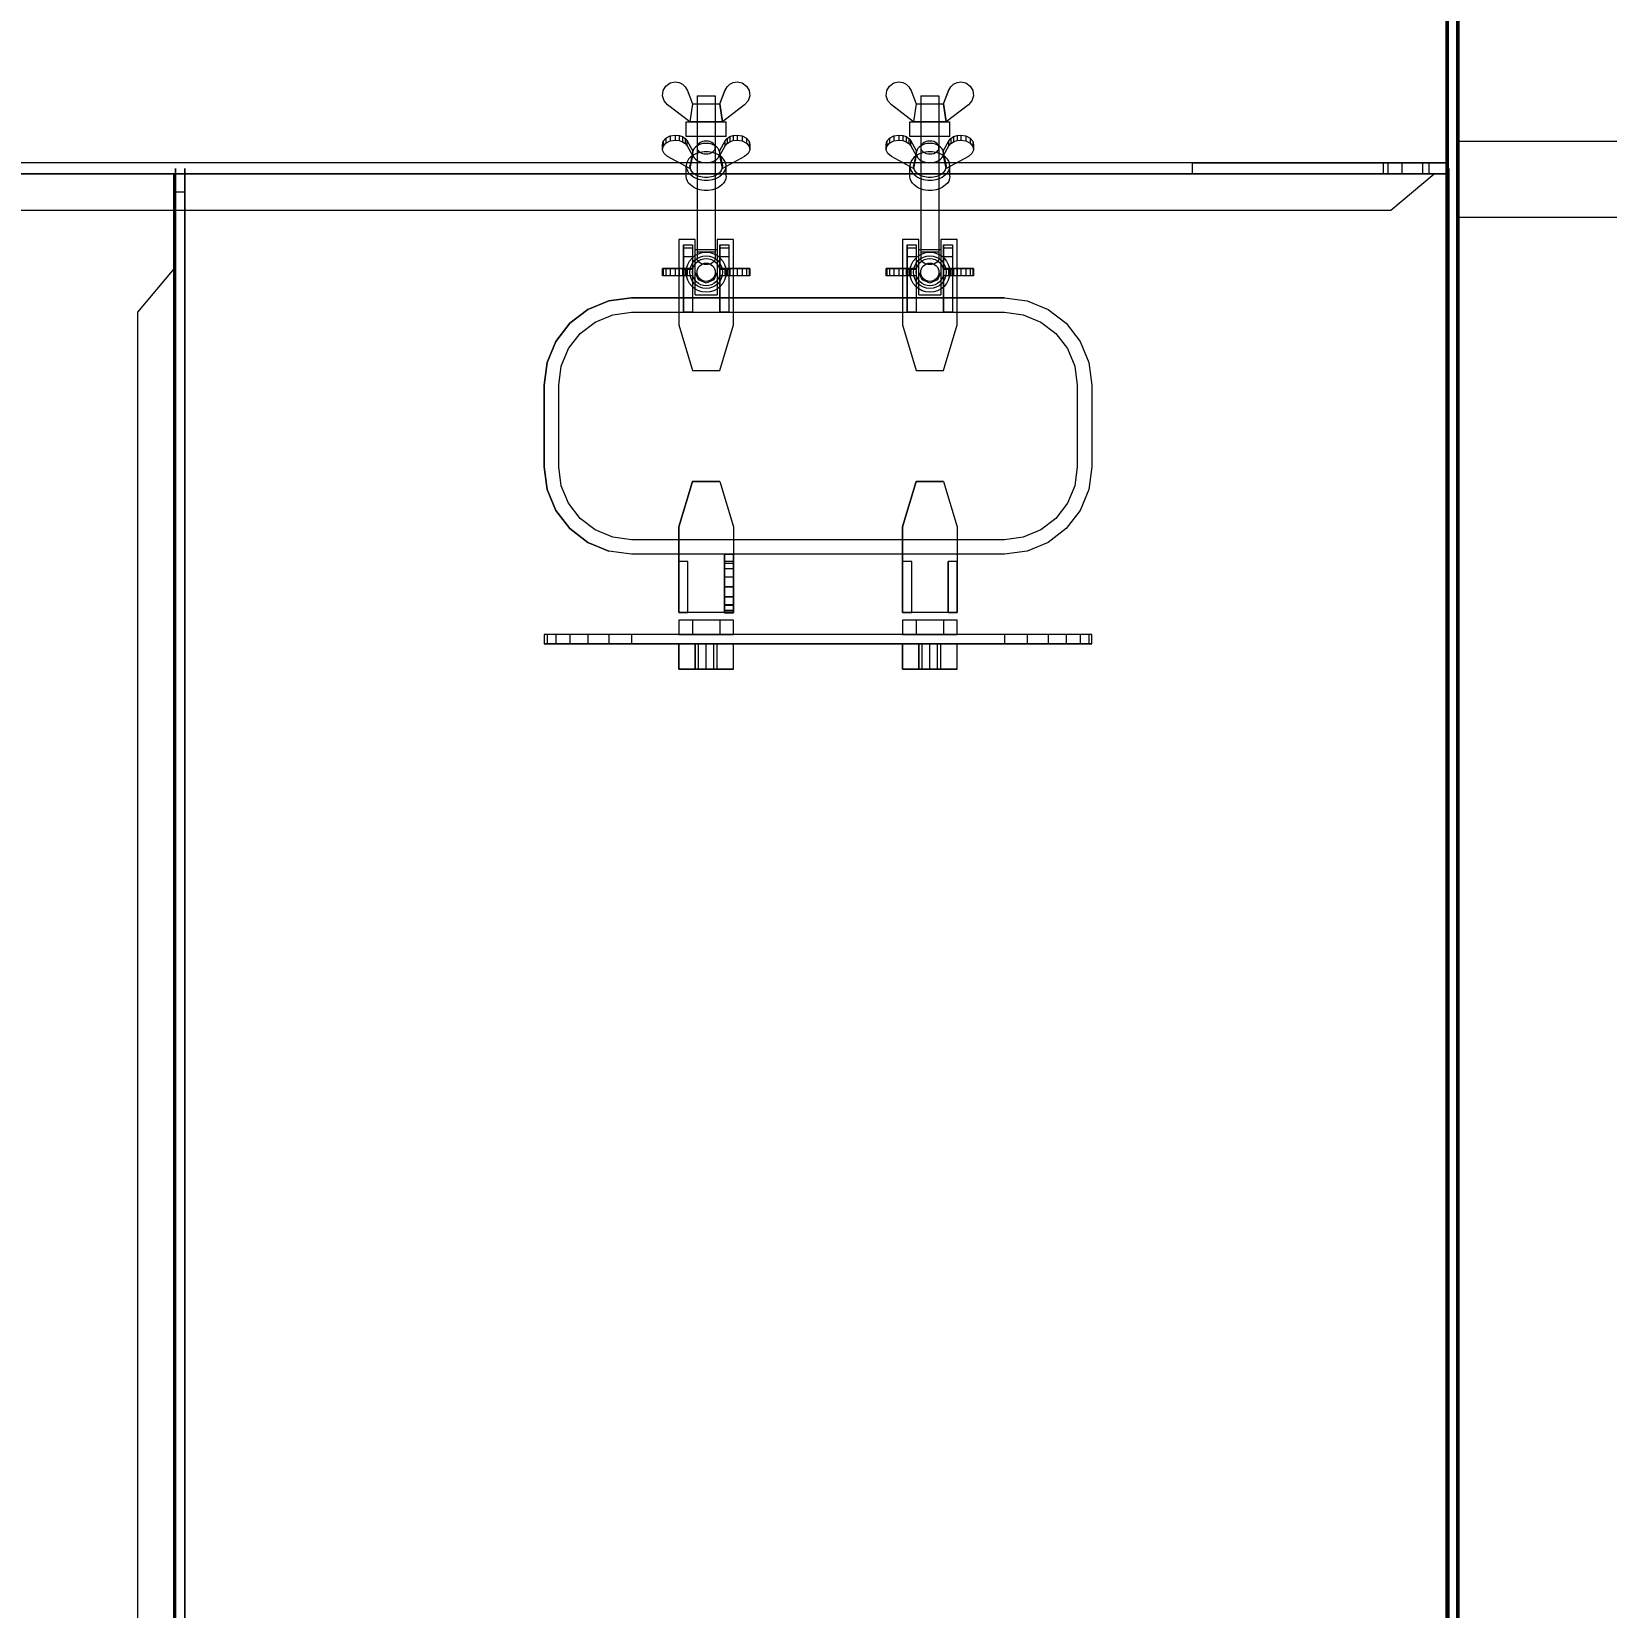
# Model space of a CAD drawing. Header units: millimetres. Extents: x -35117 to 70520, y -28859 to 27816.
# Drawn here: x 64082 to 64947, y -9443 to -8577 of the extents above; entities that cross this region are included whole.
import ezdxf

# ---------------------------------------------------------------- set-up
doc = ezdxf.new("R2010")
doc.units = ezdxf.units.MM
for name, color, linetype in [('-1109', 7, 'Continuous'), ('-1114', 7, 'Continuous'), ('-1512', 7, 'Continuous'), ('-1513', 7, 'Continuous'), ('PIPE_VENT', 251, 'Continuous')]:
    doc.layers.add(name, color=color, linetype=linetype)
doc.layers.add('Hull', color=1, linetype='Continuous', lineweight=40)
doc.styles.add('SIMPLEX', font='simplex.shx', dxfattribs={"width": 0.9, "height": 50})
doc.dimstyles.new('М_20 -1', dxfattribs={"dimscale": 0, "dimtxt": 50, "dimasz": 50, "dimexe": 50, "dimexo": 0, "dimgap": 25, "dimtad": 1, "dimdec": 0, "dimrnd": 5, "dimdsep": 46, "dimtxsty": 'SIMPLEX', "dimcen": 50, "dimclrd": 1, "dimclre": 1, "dimclrt": 3, "dimadec": 0, "dimazin": 0, "dimtfac": 1, "dimtdec": 0, "dimtmove": 0, "dimatfit": 3, "dimfxl": 1, "dimtolj": 1, "dimtzin": 0, "dimarcsym": 0})

# ---------------------------------------------------------------- blocks, each defined once
blk = doc.blocks.new('*D285')
at = {"layer": 'Defpoints', "color": 0, "linetype": 'Continuous'}
for p in [(64961.98, -7392.54), (64865.81, -7497.6), (64865.81, -10309.11)]:
    blk.add_point(p, dxfattribs=at)
at = {"layer": 'Hull', "color": 1, "linetype": 'Continuous', "lineweight": -2}
for p, q in [((64961.98, -7392.54), (64961.98, -7547.6)), ((64865.81, -10309.11), (64865.81, -7447.6)), ((64815.81, -7497.6), (64642.95, -7497.6)), ((64961.98, -7497.6), (64865.81, -7497.6)), ((65011.98, -7497.6), (65061.98, -7497.6))]:
    blk.add_line(p, q, dxfattribs=at)
at = {"layer": 'Hull', "color": 1, "linetype": 'Continuous'}
for points in [[(64815.81, -7489.27), (64815.81, -7505.93), (64865.81, -7497.6)], [(65011.98, -7489.27), (65011.98, -7505.93), (64961.98, -7497.6)]]:
    blk.add_solid(points, dxfattribs=at)
at = {"layer": 'Hull', "color": 3, "linetype": 'Continuous', "lineweight": 9, "insert": (64704.38, -7447.6), "char_height": 50, "attachment_point": 5, "style": 'SIMPLEX'}
blk.add_mtext('\\A1;95', dxfattribs=at)

msp = doc.modelspace()

# ---------------------------------------------------------------- linework, layer by layer
at = {"layer": '-1109', "color": 1, "lineweight": 0}
for p, q in [((64824.811, -8654.899), (64827.475, -8654.899)), ((64827.475, -8654.899), (64835.063, -8654.899)), ((64835.063, -8654.899), (64846.416, -8654.899))]:
    msp.add_line(p, q, dxfattribs=at)
at = {"layer": '-1114', "color": 4, "lineweight": 0}
msp.add_line((64859.811, -8648.899), (64859.811, -8654.899), dxfattribs=at)
at = {"layer": '-1512', "color": 6, "lineweight": 0}
for points in [[(64865.811, -8643.049), (64865.811, -8641.453), (64865.811, -8640.098), (64865.811, -8638.495)], [(64865.811, -8675.699), (64865.811, -8674.341), (64865.811, -8670.484), (64865.811, -8664.71), (64865.811, -8657.898), (64865.811, -8651.084), (64865.811, -8645.313), (64865.811, -8641.453), (64865.811, -8640.098)], [(64865.811, -8649.86), (64865.811, -8645.313), (64865.811, -8643.049)], [(64865.811, -8657.898), (64865.811, -8651.084), (64865.811, -8649.86)], [(64865.811, -8665.934), (64865.811, -8664.71), (64865.811, -8657.898)], [(64865.811, -8672.748), (64865.811, -8670.484), (64865.811, -8665.934)], [(64865.811, -8677.298), (64865.811, -8675.699), (64865.811, -8674.341), (64865.811, -8672.748)]]:
    msp.add_lwpolyline(points, dxfattribs=at)
at = {"layer": '-1513', "color": 40, "lineweight": 0}
for p, q in [((64860.811, -9736.896), (64860.811, -8652.012)), ((64860.811, -8652.012), (64860.811, -9736.896)), ((64865.811, -8652.012), (64865.811, -9736.896))]:
    msp.add_line(p, q, dxfattribs=at)
at = {"layer": 'Hull', "color": 4, "linetype": 'Continuous', "lineweight": 50}
msp.add_line((64859.811, -7351.899), (64859.811, -9736.896), dxfattribs=at)
at = {"layer": 'Hull', "color": 86, "linetype": 'Continuous', "lineweight": 9}
for p, q in [((64824.811, -8648.899), (63710.811, -8648.899)), ((64160.811, -9736.896), (64160.811, -8652.012)), ((64160.811, -8652.012), (64160.811, -9736.896)), ((64165.811, -8652.012), (64165.811, -9736.896)), ((64165.811, -9736.896), (64165.811, -8652.012)), ((64165.811, -9736.896), (64165.811, -8652.012)), ((64165.811, -9736.896), (64165.811, -8652.012)), ((64165.811, -9736.896), (64165.811, -8652.012)), ((64719.811, -8654.899), (64719.811, -8648.899)), ((64719.811, -8648.899), (64849.811, -8648.899)), ((64719.811, -8654.899), (64719.811, -8648.899)), ((64824.811, -8654.899), (64824.811, -8648.899)), ((64827.475, -8648.899), (64824.811, -8648.899)), ((64827.475, -8654.899), (64827.475, -8648.899)), ((64835.063, -8648.899), (64827.475, -8648.899)), ((64835.063, -8654.899), (64835.063, -8648.899)), ((64846.416, -8648.899), (64835.063, -8648.899)), ((64846.416, -8654.899), (64846.416, -8648.899)), ((64859.811, -8648.899), (64846.416, -8648.899)), ((64849.811, -8648.899), (64849.811, -8654.899)), ((64849.811, -8648.899), (64859.811, -8648.899)), ((64859.811, -8654.899), (64859.811, -8648.899)), ((64852.66, -8654.899), (63682.961, -8654.899)), ((63710.811, -8654.899), (64824.811, -8654.899)), ((64849.811, -8654.899), (64719.811, -8654.899)), ((64846.416, -8654.899), (64859.811, -8654.899)), ((64859.811, -8654.899), (64849.811, -8654.899)), ((64165.811, -8664.896), (64159.811, -8664.896)), ((64165.811, -9700.898), (64165.811, -8664.896)), ((64159.811, -8707.05), (64139.811, -8730.884)), ((64159.811, -9728.748), (64159.811, -8707.05)), ((64139.811, -8730.884), (64139.811, -9704.914))]:
    msp.add_line(p, q, dxfattribs=at)
at = {"layer": 'Hull', "color": 4, "linetype": 'Continuous', "lineweight": 50}
for points in [[(64859.811, -7351.899), (64865.811, -7351.899), (64865.811, -9701.899)], [(64859.811, -9736.896), (64859.811, -9723.505), (64859.811, -9712.146), (64859.811, -9704.56), (64859.811, -9701.899), (64859.811, -7351.899)]]:
    msp.add_lwpolyline(points, dxfattribs=at)
at = {"layer": 'Hull', "color": 86, "linetype": 'Continuous', "lineweight": 9}
for points in [[(63706.797, -8674.897), (64828.824, -8674.897), (64852.66, -8654.899)], [(64165.811, -8664.896), (64165.811, -8654.899), (64159.811, -8654.899)], [(64159.811, -9700.898), (64159.811, -8664.896), (64159.811, -8654.899)], [(64159.811, -8654.899), (64159.811, -8674.897), (64159.811, -8684.464), (64159.811, -8692.576), (64159.811, -8697.995), (64159.811, -8699.897), (64159.811, -9735.895)], [(64159.811, -8707.05), (64139.811, -8730.884), (64139.811, -9704.914), (64159.811, -9728.748)]]:
    msp.add_lwpolyline(points, dxfattribs=at)
at = {"layer": 'PIPE_VENT', "color": 251, "linetype": 'Continuous', "lineweight": 5}
for p, q in [((64428.506, -8612.024), (64428.826, -8609.144)), ((64428.826, -8609.144), (64430.287, -8606.641)), ((64430.287, -8606.641), (64432.637, -8604.941)), ((64432.637, -8604.941), (64435.473, -8604.343)), ((64435.473, -8604.343), (64437.547, -8604.657)), ((64441.959, -8608.713), (64442.006, -8608.832)), ((64442.006, -8608.832), (64441.959, -8608.713)), ((64459.973, -8616.343), (64462.944, -8608.82)), ((64462.938, -8608.832), (64463.977, -8607.007)), ((64462.986, -8608.713), (64462.938, -8608.832)), ((64463.977, -8607.007), (64465.508, -8605.573)), ((64465.508, -8605.573), (64467.397, -8604.657)), ((64467.397, -8604.657), (64469.473, -8604.343)), ((64469.473, -8604.343), (64472.309, -8604.941)), ((64551.506, -8612.024), (64551.826, -8609.144)), ((64551.826, -8609.144), (64553.287, -8606.641)), ((64553.287, -8606.641), (64555.637, -8604.941)), ((64555.637, -8604.941), (64558.473, -8604.343)), ((64558.473, -8604.343), (64560.547, -8604.657)), ((64564.959, -8608.713), (64565.006, -8608.832)), ((64565.006, -8608.832), (64564.959, -8608.713)), ((64582.973, -8616.343), (64585.943, -8608.82)), ((64585.938, -8608.832), (64586.977, -8607.007)), ((64585.986, -8608.713), (64585.938, -8608.832)), ((64586.977, -8607.007), (64588.508, -8605.573)), ((64588.508, -8605.573), (64590.397, -8604.657)), ((64590.397, -8604.657), (64592.473, -8604.343)), ((64592.473, -8604.343), (64595.309, -8604.941)), ((64429.379, -8614.789), (64428.506, -8612.024)), ((64431.297, -8616.962), (64429.379, -8614.789)), ((64443.473, -8626.343), (64431.297, -8616.962)), ((64444.973, -8616.343), (64443.473, -8626.343)), ((64444.973, -8616.343), (64459.973, -8616.343)), ((64447.473, -8612.024), (64457.473, -8612.024)), ((64447.473, -8612.024), (64447.473, -8698.023)), ((64457.473, -8612.024), (64457.473, -8698.023)), ((64461.473, -8626.343), (64459.973, -8616.343)), ((64459.973, -8616.343), (64461.473, -8626.343)), ((64552.379, -8614.789), (64551.506, -8612.024)), ((64554.297, -8616.962), (64552.379, -8614.789)), ((64566.473, -8626.343), (64554.297, -8616.962)), ((64567.973, -8616.343), (64566.473, -8626.343)), ((64567.973, -8616.343), (64582.973, -8616.343)), ((64570.473, -8612.024), (64580.473, -8612.024)), ((64570.473, -8612.024), (64570.473, -8698.023)), ((64580.473, -8612.024), (64580.473, -8698.023)), ((64584.473, -8626.343), (64582.973, -8616.343)), ((64582.973, -8616.343), (64584.473, -8626.343)), ((64441.473, -8626.343), (64463.473, -8626.343)), ((64441.473, -8634.342), (64441.473, -8626.343)), ((64461.473, -8626.343), (64443.473, -8626.343)), ((64463.473, -8634.342), (64463.473, -8626.343)), ((64564.473, -8626.343), (64586.473, -8626.343)), ((64564.473, -8634.342), (64564.473, -8626.343)), ((64584.473, -8626.343), (64566.473, -8626.343)), ((64586.473, -8634.342), (64586.473, -8626.343)), ((64428.826, -8636.969), (64430.287, -8635.199)), ((64430.287, -8635.199), (64432.637, -8634)), ((64430.287, -8635.199), (64430.287, -8638.025)), ((64432.637, -8634), (64435.473, -8633.576)), ((64432.637, -8634), (64432.637, -8636.826)), ((64435.473, -8633.576), (64435.473, -8636.402)), ((64435.473, -8633.576), (64437.547, -8633.799)), ((64437.547, -8633.799), (64437.547, -8636.625)), ((64437.547, -8633.799), (64439.436, -8634.446)), ((64439.436, -8634.446), (64439.436, -8637.272)), ((64439.436, -8634.446), (64440.969, -8635.459)), ((64440.969, -8635.459), (64440.969, -8638.285)), ((64440.969, -8635.459), (64441.959, -8636.692)), ((64463.473, -8634.342), (64441.473, -8634.342)), ((64463.977, -8635.459), (64465.508, -8634.446)), ((64463.977, -8635.459), (64463.977, -8638.288)), ((64465.508, -8634.446), (64467.397, -8633.799)), ((64465.508, -8634.446), (64465.508, -8637.272)), ((64467.397, -8633.799), (64469.473, -8633.576)), ((64467.397, -8633.799), (64467.397, -8636.625)), ((64469.473, -8633.576), (64469.473, -8636.402)), ((64469.473, -8633.576), (64472.309, -8634)), ((64472.309, -8634), (64472.309, -8636.826)), ((64472.309, -8634), (64474.658, -8635.199)), ((64474.658, -8635.199), (64474.658, -8638.028)), ((64474.658, -8635.199), (64476.119, -8636.969)), ((64551.826, -8636.969), (64553.287, -8635.199)), ((64553.287, -8635.199), (64555.637, -8634)), ((64553.287, -8635.199), (64553.287, -8638.025)), ((64555.637, -8634), (64558.473, -8633.576)), ((64555.637, -8634), (64555.637, -8636.826)), ((64558.473, -8633.576), (64558.473, -8636.402)), ((64558.473, -8633.576), (64560.547, -8633.799)), ((64560.547, -8633.799), (64560.547, -8636.625)), ((64560.547, -8633.799), (64562.436, -8634.446)), ((64562.436, -8634.446), (64562.436, -8637.272)), ((64562.436, -8634.446), (64563.969, -8635.459)), ((64563.969, -8635.459), (64563.969, -8638.285)), ((64563.969, -8635.459), (64564.959, -8636.692)), ((64586.473, -8634.342), (64564.473, -8634.342)), ((64586.977, -8635.459), (64588.508, -8634.446)), ((64586.977, -8635.459), (64586.977, -8638.288)), ((64588.508, -8634.446), (64590.397, -8633.799)), ((64588.508, -8634.446), (64588.508, -8637.272)), ((64590.397, -8633.799), (64592.473, -8633.576)), ((64590.397, -8633.799), (64590.397, -8636.625)), ((64592.473, -8633.576), (64592.473, -8636.402)), ((64592.473, -8633.576), (64595.309, -8634)), ((64595.309, -8634), (64595.309, -8636.826)), ((64595.309, -8634), (64597.658, -8635.199)), ((64597.658, -8635.199), (64597.658, -8638.028)), ((64597.658, -8635.199), (64599.119, -8636.969)), ((64428.826, -8636.969), (64428.826, -8639.798)), ((64442.006, -8639.576), (64441.959, -8639.49)), ((64441.959, -8639.49), (64444.973, -8644.889)), ((64442.006, -8639.576), (64442.006, -8636.75)), ((64444.973, -8643.473), (64443.473, -8650.544)), ((64447.473, -8640.421), (64447.473, -8701.23)), ((64457.473, -8640.421), (64457.473, -8701.23)), ((64459.973, -8644.889), (64462.986, -8639.49)), ((64459.973, -8643.473), (64461.473, -8650.544)), ((64462.986, -8639.49), (64462.938, -8639.576)), ((64462.986, -8639.49), (64462.986, -8636.664)), ((64476.119, -8636.969), (64476.119, -8639.798)), ((64551.826, -8636.969), (64551.826, -8639.798)), ((64565.006, -8639.576), (64564.959, -8639.49)), ((64564.959, -8639.49), (64567.973, -8644.889)), ((64565.006, -8639.576), (64565.006, -8636.75)), ((64567.973, -8643.473), (64566.473, -8650.544)), ((64570.473, -8640.421), (64570.473, -8701.23)), ((64580.473, -8640.421), (64580.473, -8701.23)), ((64582.973, -8644.889), (64585.986, -8639.49)), ((64582.973, -8643.473), (64584.473, -8650.544)), ((64585.986, -8639.49), (64585.938, -8639.576)), ((64585.986, -8639.49), (64585.986, -8636.664)), ((64599.119, -8636.969), (64599.119, -8639.798)), ((64441.473, -8656.202), (64441.473, -8650.547)), ((64463.473, -8656.202), (64463.473, -8650.547)), ((64564.473, -8656.202), (64564.473, -8650.547)), ((64586.473, -8656.202), (64586.473, -8650.547)), ((64446.473, -8690.976), (64437.473, -8690.976)), ((64437.473, -8690.976), (64437.473, -8737.977)), ((64444.973, -8695.701), (64439.973, -8695.701)), ((64444.973, -8695.701), (64444.973, -8700.541)), ((64446.473, -8721.473), (64446.473, -8696.476)), ((64446.473, -8696.476), (64458.473, -8696.476)), ((64458.473, -8690.976), (64458.473, -8708.973)), ((64467.473, -8690.976), (64458.473, -8690.976)), ((64467.473, -8690.976), (64458.473, -8690.976)), ((64458.473, -8696.476), (64458.473, -8721.473)), ((64464.973, -8695.701), (64459.973, -8695.701)), ((64464.973, -8695.701), (64464.973, -8700.541)), ((64569.473, -8690.976), (64560.473, -8690.976)), ((64560.473, -8690.976), (64560.473, -8737.977)), ((64567.973, -8695.701), (64562.973, -8695.701)), ((64567.973, -8695.701), (64567.973, -8700.541)), ((64569.473, -8721.473), (64569.473, -8696.476)), ((64569.473, -8696.476), (64581.473, -8696.476)), ((64581.473, -8690.976), (64581.473, -8708.973)), ((64590.473, -8690.976), (64581.473, -8690.976)), ((64590.473, -8690.976), (64581.473, -8690.976)), ((64581.473, -8696.476), (64581.473, -8721.473)), ((64587.973, -8695.701), (64582.973, -8695.701)), ((64587.973, -8695.701), (64587.973, -8700.541)), ((64444.973, -8700.541), (64439.973, -8700.541)), ((64457.473, -8698.023), (64447.473, -8698.023)), ((64464.973, -8700.541), (64459.973, -8700.541)), ((64567.973, -8700.541), (64562.973, -8700.541)), ((64580.473, -8698.023), (64570.473, -8698.023)), ((64587.973, -8700.541), (64582.973, -8700.541)), ((64428.826, -8706.977), (64428.826, -8710.975)), ((64430.287, -8710.975), (64428.826, -8710.975)), ((64430.287, -8706.977), (64430.287, -8710.975)), ((64432.637, -8710.975), (64430.287, -8710.975)), ((64432.637, -8706.977), (64432.637, -8710.975)), ((64435.473, -8710.975), (64432.637, -8710.975)), ((64435.473, -8706.977), (64435.473, -8710.975)), ((64437.547, -8710.975), (64435.473, -8710.975)), ((64437.547, -8706.977), (64437.547, -8710.975)), ((64439.436, -8710.975), (64437.547, -8710.975)), ((64439.436, -8706.977), (64439.436, -8710.975)), ((64440.969, -8710.975), (64439.436, -8710.975)), ((64439.973, -8707.343), (64439.973, -8730.976)), ((64440.969, -8706.977), (64440.969, -8710.975)), ((64442.006, -8706.977), (64441.959, -8706.977)), ((64441.959, -8706.977), (64444.973, -8706.977)), ((64456.715, -8713.221), (64452.473, -8714.979)), ((64458.473, -8708.973), (64456.715, -8713.221)), ((64459.973, -8706.977), (64462.986, -8706.977)), ((64459.973, -8707.343), (64459.973, -8730.976)), ((64462.986, -8706.977), (64462.938, -8706.977)), ((64463.977, -8706.977), (64463.977, -8710.975)), ((64465.508, -8710.975), (64463.977, -8710.975)), ((64465.508, -8706.977), (64465.508, -8710.975)), ((64467.397, -8710.975), (64465.508, -8710.975)), ((64467.397, -8706.977), (64467.397, -8710.975)), ((64469.473, -8710.975), (64467.397, -8710.975)), ((64469.473, -8706.977), (64469.473, -8710.975)), ((64472.309, -8710.975), (64469.473, -8710.975)), ((64472.309, -8706.977), (64472.309, -8710.975)), ((64474.658, -8710.975), (64472.309, -8710.975)), ((64474.658, -8706.977), (64474.658, -8710.975)), ((64476.119, -8710.975), (64474.658, -8710.975)), ((64476.119, -8706.977), (64476.119, -8710.975)), ((64551.826, -8706.977), (64551.826, -8710.975)), ((64553.287, -8710.975), (64551.826, -8710.975)), ((64553.287, -8706.977), (64553.287, -8710.975)), ((64555.637, -8710.975), (64553.287, -8710.975)), ((64555.637, -8706.977), (64555.637, -8710.975)), ((64558.473, -8710.975), (64555.637, -8710.975)), ((64558.473, -8706.977), (64558.473, -8710.975)), ((64560.547, -8710.975), (64558.473, -8710.975)), ((64560.547, -8706.977), (64560.547, -8710.975)), ((64562.436, -8710.975), (64560.547, -8710.975)), ((64562.436, -8706.977), (64562.436, -8710.975)), ((64563.969, -8710.975), (64562.436, -8710.975)), ((64562.973, -8707.343), (64562.973, -8730.976)), ((64563.969, -8706.977), (64563.969, -8710.975)), ((64565.006, -8706.977), (64564.959, -8706.977)), ((64564.959, -8706.977), (64567.973, -8706.977)), ((64579.715, -8713.221), (64575.473, -8714.979)), ((64581.473, -8708.973), (64579.715, -8713.221)), ((64582.973, -8706.977), (64585.986, -8706.977)), ((64582.973, -8707.343), (64582.973, -8730.976)), ((64585.986, -8706.977), (64585.938, -8706.977)), ((64586.977, -8706.977), (64586.977, -8710.975)), ((64588.508, -8710.975), (64586.977, -8710.975)), ((64588.508, -8706.977), (64588.508, -8710.975)), ((64590.397, -8710.975), (64588.508, -8710.975)), ((64590.397, -8706.977), (64590.397, -8710.975)), ((64592.473, -8710.975), (64590.397, -8710.975)), ((64592.473, -8706.977), (64592.473, -8710.975)), ((64595.309, -8710.975), (64592.473, -8710.975)), ((64595.309, -8706.977), (64595.309, -8710.975)), ((64597.658, -8710.975), (64595.309, -8710.975)), ((64597.658, -8706.977), (64597.658, -8710.975)), ((64599.119, -8710.975), (64597.658, -8710.975)), ((64599.119, -8706.977), (64599.119, -8710.975)), ((64446.473, -8721.473), (64458.473, -8721.473)), ((64569.473, -8721.473), (64581.473, -8721.473)), ((64387.473, -8729.407), (64377.531, -8737.037)), ((64399.049, -8724.61), (64387.473, -8729.407)), ((64411.473, -8722.974), (64399.049, -8724.61)), ((64401.119, -8732.337), (64411.473, -8730.976)), ((64616.473, -8722.974), (64411.473, -8722.974)), ((64411.473, -8730.976), (64616.473, -8730.976)), ((64377.531, -8737.037), (64369.902, -8746.973)), ((64383.188, -8742.695), (64391.473, -8736.335)), ((64391.473, -8736.335), (64401.119, -8732.337)), ((64437.473, -8737.977), (64444.973, -8762.977)), ((64560.473, -8737.977), (64567.973, -8762.977)), ((64369.902, -8746.973), (64365.108, -8758.552)), ((64376.832, -8750.977), (64383.188, -8742.695)), ((64372.836, -8760.621), (64376.832, -8750.977)), ((64365.108, -8758.552), (64363.473, -8770.978)), ((64371.473, -8770.978), (64372.836, -8760.621)), ((64363.473, -8770.978), (64363.473, -8815.973)), ((64371.473, -8815.973), (64371.473, -8770.978)), ((64363.473, -8815.973), (64365.108, -8828.4)), ((64372.836, -8826.325), (64371.473, -8815.973)), ((64376.832, -8835.975), (64372.836, -8826.325)), ((64444.973, -8823.975), (64437.473, -8848.975)), ((64459.973, -8823.975), (64444.973, -8823.975)), ((64567.973, -8823.975), (64560.473, -8848.975)), ((64582.973, -8823.975), (64567.973, -8823.975)), ((64365.108, -8828.4), (64369.902, -8839.979)), ((64369.902, -8839.979), (64377.531, -8849.915)), ((64383.188, -8844.257), (64376.832, -8835.975)), ((64377.531, -8849.915), (64387.473, -8857.544)), ((64391.473, -8850.617), (64383.188, -8844.257)), ((64401.119, -8854.615), (64391.473, -8850.617)), ((64437.473, -8848.975), (64437.473, -8895.978)), ((64560.473, -8848.975), (64560.473, -8895.978)), ((64387.473, -8857.544), (64399.049, -8862.342)), ((64437.473, -8895.978), (64437.473, -8867.975)), ((64462.473, -8864.167), (64462.473, -8882.166)), ((64462.473, -8867.975), (64462.473, -8895.978)), ((64467.473, -8869.043), (64462.473, -8869.043)), ((64467.473, -8872.077), (64467.473, -8869.043)), ((64560.473, -8895.978), (64560.473, -8867.975)), ((64585.473, -8895.978), (64585.473, -8867.975)), ((64467.473, -8872.077), (64462.473, -8872.077)), ((64467.473, -8876.618), (64462.473, -8876.618)), ((64467.473, -8876.618), (64467.473, -8872.077)), ((64467.473, -8881.977), (64467.473, -8876.618)), ((64467.473, -8881.977), (64462.473, -8881.977)), ((64467.473, -8882.166), (64462.473, -8882.166)), ((64467.473, -8887.336), (64462.473, -8887.336)), ((64467.473, -8887.336), (64467.473, -8881.977)), ((64467.473, -8887.525), (64467.473, -8882.166)), ((64467.473, -8891.877), (64467.473, -8887.336)), ((64467.473, -8895.978), (64437.473, -8895.978)), ((64467.473, -8887.525), (64462.473, -8887.525)), ((64467.473, -8891.877), (64462.473, -8891.877)), ((64467.473, -8892.066), (64462.473, -8892.066)), ((64467.473, -8894.91), (64462.473, -8894.91)), ((64467.473, -8895.105), (64462.473, -8895.105)), ((64467.473, -8892.066), (64467.473, -8887.525)), ((64467.473, -8894.91), (64467.473, -8891.877)), ((64467.473, -8895.105), (64467.473, -8892.066)), ((64590.473, -8895.978), (64560.473, -8895.978)), ((64444.973, -8900.171), (64437.473, -8900.171)), ((64437.473, -8900.171), (64437.473, -8908.167)), ((64437.473, -8900.171), (64437.473, -8908.167)), ((64459.973, -8900.171), (64444.973, -8900.171)), ((64444.973, -8900.171), (64444.973, -8908.167)), ((64459.973, -8900.171), (64459.973, -8908.167)), ((64567.973, -8900.171), (64560.473, -8900.171)), ((64560.473, -8900.171), (64560.473, -8908.167)), ((64560.473, -8900.171), (64560.473, -8908.167)), ((64582.973, -8900.171), (64567.973, -8900.171)), ((64567.973, -8900.171), (64567.973, -8908.167)), ((64582.973, -8900.171), (64582.973, -8908.167)), ((64365.108, -8908.167), (64363.473, -8908.167)), ((64363.473, -8908.167), (64363.473, -8913.172)), ((64363.473, -8908.167), (64363.473, -8913.172)), ((64369.904, -8908.167), (64365.108, -8908.167)), ((64365.108, -8908.167), (64365.108, -8913.172)), ((64377.531, -8908.167), (64369.904, -8908.167)), ((64369.904, -8908.167), (64369.904, -8913.172)), ((64387.473, -8908.167), (64377.531, -8908.167)), ((64377.531, -8908.167), (64377.531, -8913.172)), ((64399.049, -8908.167), (64387.473, -8908.167)), ((64387.473, -8908.167), (64387.473, -8913.172)), ((64411.473, -8908.167), (64399.049, -8908.167)), ((64399.049, -8908.167), (64399.049, -8913.172)), ((64616.473, -8908.167), (64411.473, -8908.167)), ((64411.473, -8908.167), (64411.473, -8913.172)), ((64437.473, -8908.167), (64467.473, -8908.167)), ((64437.473, -8927.167), (64437.473, -8913.172)), ((64437.473, -8913.172), (64437.473, -8927.167)), ((64448.231, -8927.167), (64448.231, -8913.172)), ((64452.473, -8913.172), (64448.231, -8913.172)), ((64452.473, -8927.167), (64452.473, -8913.172)), ((64456.715, -8913.172), (64452.473, -8913.172)), ((64456.715, -8927.167), (64456.715, -8913.172)), ((64458.473, -8913.172), (64456.715, -8913.172)), ((64458.473, -8927.167), (64458.473, -8913.172)), ((64458.473, -8927.167), (64458.473, -8913.172)), ((64560.473, -8908.167), (64590.473, -8908.167)), ((64560.473, -8927.167), (64560.473, -8913.172)), ((64560.473, -8913.172), (64560.473, -8927.167)), ((64571.231, -8927.167), (64571.231, -8913.172)), ((64575.473, -8913.172), (64571.231, -8913.172)), ((64575.473, -8927.167), (64575.473, -8913.172)), ((64579.715, -8913.172), (64575.473, -8913.172)), ((64579.715, -8927.167), (64579.715, -8913.172)), ((64581.473, -8913.172), (64579.715, -8913.172)), ((64581.473, -8927.167), (64581.473, -8913.172)), ((64581.473, -8927.167), (64581.473, -8913.172)), ((64628.895, -8908.167), (64616.473, -8908.167)), ((64616.473, -8908.167), (64616.473, -8913.172)), ((64640.473, -8908.167), (64628.895, -8908.167)), ((64628.895, -8908.167), (64628.895, -8913.172)), ((64650.414, -8908.167), (64640.473, -8908.167)), ((64640.473, -8908.167), (64640.473, -8913.172)), ((64658.041, -8908.167), (64650.414, -8908.167)), ((64650.414, -8908.167), (64650.414, -8913.172)), ((64662.838, -8908.167), (64658.041, -8908.167)), ((64658.041, -8908.167), (64658.041, -8913.172)), ((64662.838, -8908.167), (64662.838, -8913.172)), ((64437.473, -8927.167), (64446.473, -8927.167)), ((64560.473, -8927.167), (64569.473, -8927.167))]:
    msp.add_line(p, q, dxfattribs=at)
for points in [[(64443.473, -8626.343), (64431.297, -8616.962), (64429.379, -8614.789), (64428.506, -8612.024), (64428.826, -8609.144), (64430.287, -8606.641), (64432.637, -8604.941), (64435.473, -8604.343), (64437.547, -8604.657), (64439.436, -8605.573)], [(64439.436, -8605.573), (64440.969, -8607.007), (64442.006, -8608.832)], [(64441.959, -8608.713), (64444.973, -8616.343), (64443.473, -8626.343)], [(64461.473, -8626.343), (64459.973, -8616.343), (64462.986, -8608.713)], [(64472.309, -8604.941), (64474.658, -8606.641), (64476.119, -8609.144), (64476.44, -8612.024), (64475.564, -8614.789), (64473.647, -8616.962), (64461.473, -8626.343)], [(64462.938, -8608.832), (64463.977, -8607.007), (64465.508, -8605.573), (64467.397, -8604.657), (64469.473, -8604.343), (64472.309, -8604.941)], [(64566.473, -8626.343), (64554.297, -8616.962), (64552.379, -8614.789), (64551.506, -8612.024), (64551.826, -8609.144), (64553.287, -8606.641), (64555.637, -8604.941), (64558.473, -8604.343), (64560.547, -8604.657), (64562.436, -8605.573)], [(64562.436, -8605.573), (64563.969, -8607.007), (64565.006, -8608.832)], [(64564.959, -8608.713), (64567.973, -8616.343), (64566.473, -8626.343)], [(64584.473, -8626.343), (64582.973, -8616.343), (64585.986, -8608.713)], [(64595.309, -8604.941), (64597.658, -8606.641), (64599.119, -8609.144), (64599.44, -8612.024), (64598.565, -8614.789), (64596.647, -8616.962), (64584.473, -8626.343)], [(64585.938, -8608.832), (64586.977, -8607.007), (64588.508, -8605.573), (64590.397, -8604.657), (64592.473, -8604.343), (64595.309, -8604.941)], [(64462.938, -8639.576), (64462.938, -8636.75), (64463.977, -8635.459)], [(64585.938, -8639.576), (64585.938, -8636.75), (64586.977, -8635.459)], [(64428.506, -8641.834), (64428.826, -8639.798), (64430.287, -8638.025), (64432.637, -8636.826), (64435.473, -8636.402), (64437.547, -8636.625), (64439.436, -8637.272), (64440.969, -8638.285), (64442.006, -8639.576)], [(64428.506, -8641.834), (64428.506, -8639.008), (64428.826, -8636.969)], [(64444.973, -8644.889), (64443.473, -8651.96), (64431.297, -8645.325), (64429.379, -8643.787), (64428.506, -8641.834)], [(64441.959, -8639.49), (64441.959, -8636.664), (64444.973, -8642.06), (64444.973, -8644.889)], [(64459.973, -8644.889), (64459.973, -8642.06), (64462.938, -8636.75)], [(64476.44, -8641.834), (64475.564, -8643.79), (64473.647, -8645.325), (64461.473, -8651.96), (64459.973, -8644.889)], [(64462.938, -8639.576), (64463.977, -8638.288), (64465.508, -8637.272), (64467.397, -8636.625), (64469.473, -8636.402), (64472.309, -8636.826), (64474.658, -8638.028), (64476.119, -8639.798), (64476.44, -8641.834)], [(64476.119, -8636.969), (64476.44, -8639.008), (64476.44, -8641.834)], [(64551.506, -8641.834), (64551.826, -8639.798), (64553.287, -8638.025), (64555.637, -8636.826), (64558.473, -8636.402), (64560.547, -8636.625), (64562.436, -8637.272), (64563.969, -8638.285), (64565.006, -8639.576)], [(64551.506, -8641.834), (64551.506, -8639.008), (64551.826, -8636.969)], [(64567.973, -8644.889), (64566.473, -8651.96), (64554.297, -8645.325), (64552.379, -8643.787), (64551.506, -8641.834)], [(64564.959, -8639.49), (64564.959, -8636.664), (64567.973, -8642.06), (64567.973, -8644.889)], [(64582.973, -8644.889), (64582.973, -8642.06), (64585.938, -8636.75)], [(64599.44, -8641.834), (64598.565, -8643.79), (64596.647, -8645.325), (64584.473, -8651.96), (64582.973, -8644.889)], [(64585.938, -8639.576), (64586.977, -8638.288), (64588.508, -8637.272), (64590.397, -8636.625), (64592.473, -8636.402), (64595.309, -8636.826), (64597.658, -8638.028), (64599.119, -8639.798), (64599.44, -8641.834)], [(64599.119, -8636.969), (64599.44, -8639.008), (64599.44, -8641.834)], [(64865.811, -8638.495), (64865.811, -8636.896), (65558.188, -8636.896)], [(65566.223, -8677.298), (65558.188, -8678.898), (64865.811, -8678.898), (64865.811, -8677.298)], [(64446.473, -8690.976), (64437.473, -8690.976), (64437.473, -8737.977), (64444.973, -8762.977)], [(64439.973, -8693.952), (64444.973, -8693.952), (64444.973, -8695.701)], [(64439.973, -8730.976), (64439.973, -8707.343), (64439.973, -8700.541), (64439.973, -8695.701), (64439.973, -8693.952)], [(64439.973, -8693.952), (64439.973, -8695.701), (64439.973, -8700.541), (64439.973, -8707.343)], [(64444.973, -8762.977), (64459.973, -8762.977), (64467.473, -8737.977), (64467.473, -8690.976)], [(64452.473, -8714.979), (64448.229, -8713.221), (64446.473, -8708.973), (64446.473, -8690.976)], [(64458.473, -8690.976), (64458.473, -8708.973), (64456.715, -8713.221), (64452.473, -8714.979)], [(64459.973, -8693.952), (64464.973, -8693.952), (64464.973, -8695.701)], [(64459.973, -8730.976), (64459.973, -8707.343), (64459.973, -8700.541), (64459.973, -8695.701), (64459.973, -8693.952)], [(64459.973, -8693.952), (64459.973, -8695.701), (64459.973, -8700.541), (64459.973, -8707.343)], [(64569.473, -8690.976), (64560.473, -8690.976), (64560.473, -8737.977), (64567.973, -8762.977)], [(64562.973, -8693.952), (64567.973, -8693.952), (64567.973, -8695.701)], [(64562.973, -8730.976), (64562.973, -8707.343), (64562.973, -8700.541), (64562.973, -8695.701), (64562.973, -8693.952)], [(64562.973, -8693.952), (64562.973, -8695.701), (64562.973, -8700.541), (64562.973, -8707.343)], [(64567.973, -8762.977), (64582.973, -8762.977), (64590.473, -8737.977), (64590.473, -8690.976)], [(64575.473, -8714.979), (64571.229, -8713.221), (64569.473, -8708.973), (64569.473, -8690.976)], [(64581.473, -8690.976), (64581.473, -8708.973), (64579.715, -8713.221), (64575.473, -8714.979)], [(64582.973, -8693.952), (64587.973, -8693.952), (64587.973, -8695.701)], [(64582.973, -8730.976), (64582.973, -8707.343), (64582.973, -8700.541), (64582.973, -8695.701), (64582.973, -8693.952)], [(64582.973, -8693.952), (64582.973, -8695.701), (64582.973, -8700.541), (64582.973, -8707.343)], [(64444.973, -8700.541), (64444.973, -8707.343), (64439.973, -8707.343)], [(64464.973, -8700.541), (64464.973, -8707.343), (64459.973, -8707.343)], [(64567.973, -8700.541), (64567.973, -8707.343), (64562.973, -8707.343)], [(64587.973, -8700.541), (64587.973, -8707.343), (64582.973, -8707.343)], [(64428.826, -8710.975), (64428.506, -8710.975), (64428.506, -8706.977)], [(64444.973, -8706.977), (64443.473, -8706.977), (64431.297, -8706.977), (64429.379, -8706.977), (64428.506, -8706.977)], [(64428.506, -8706.977), (64428.826, -8706.977), (64430.287, -8706.977), (64432.637, -8706.977), (64435.473, -8706.977), (64437.547, -8706.977), (64439.436, -8706.977), (64440.969, -8706.977), (64442.006, -8706.977)], [(64439.973, -8707.343), (64444.973, -8707.343), (64444.973, -8730.976), (64439.973, -8730.976)], [(64442.006, -8706.977), (64442.006, -8710.975), (64440.969, -8710.975)], [(64444.973, -8706.977), (64444.973, -8710.975), (64441.959, -8710.975), (64441.959, -8706.977)], [(64462.986, -8706.977), (64462.986, -8710.975), (64459.973, -8710.975), (64459.973, -8706.977)], [(64476.44, -8706.977), (64475.564, -8706.977), (64473.647, -8706.977), (64461.473, -8706.977), (64459.973, -8706.977)], [(64459.973, -8707.343), (64464.973, -8707.343), (64464.973, -8730.976), (64459.973, -8730.976)], [(64463.977, -8710.975), (64462.938, -8710.975), (64462.938, -8706.977)], [(64462.938, -8706.977), (64463.977, -8706.977), (64465.508, -8706.977), (64467.397, -8706.977), (64469.473, -8706.977), (64472.309, -8706.977), (64474.658, -8706.977), (64476.119, -8706.977), (64476.44, -8706.977)], [(64476.44, -8706.977), (64476.44, -8710.975), (64476.119, -8710.975)], [(64551.826, -8710.975), (64551.506, -8710.975), (64551.506, -8706.977)], [(64567.973, -8706.977), (64566.473, -8706.977), (64554.297, -8706.977), (64552.379, -8706.977), (64551.506, -8706.977)], [(64551.506, -8706.977), (64551.826, -8706.977), (64553.287, -8706.977), (64555.637, -8706.977), (64558.473, -8706.977), (64560.547, -8706.977), (64562.436, -8706.977), (64563.969, -8706.977), (64565.006, -8706.977)], [(64562.973, -8707.343), (64567.973, -8707.343), (64567.973, -8730.976), (64562.973, -8730.976)], [(64565.006, -8706.977), (64565.006, -8710.975), (64563.969, -8710.975)], [(64567.973, -8706.977), (64567.973, -8710.975), (64564.959, -8710.975), (64564.959, -8706.977)], [(64585.986, -8706.977), (64585.986, -8710.975), (64582.973, -8710.975), (64582.973, -8706.977)], [(64599.44, -8706.977), (64598.565, -8706.977), (64596.647, -8706.977), (64584.473, -8706.977), (64582.973, -8706.977)], [(64582.973, -8707.343), (64587.973, -8707.343), (64587.973, -8730.976), (64582.973, -8730.976)], [(64586.977, -8710.975), (64585.938, -8710.975), (64585.938, -8706.977)], [(64585.938, -8706.977), (64586.977, -8706.977), (64588.508, -8706.977), (64590.397, -8706.977), (64592.473, -8706.977), (64595.309, -8706.977), (64597.658, -8706.977), (64599.119, -8706.977), (64599.44, -8706.977)], [(64599.44, -8706.977), (64599.44, -8710.975), (64599.119, -8710.975)], [(64399.049, -8862.342), (64387.473, -8857.544), (64377.531, -8849.915), (64369.902, -8839.979), (64365.108, -8828.4), (64363.473, -8815.973), (64363.473, -8770.978), (64365.108, -8758.552), (64369.902, -8746.973), (64377.531, -8737.037), (64387.473, -8729.407), (64399.049, -8724.61), (64411.473, -8722.974), (64616.473, -8722.974)], [(64401.119, -8854.615), (64391.473, -8850.617), (64383.188, -8844.257), (64376.832, -8835.975), (64372.836, -8826.325), (64371.473, -8815.973), (64371.473, -8770.978), (64372.836, -8760.621), (64376.832, -8750.977), (64383.188, -8742.695), (64391.473, -8736.335), (64401.119, -8732.337), (64411.473, -8730.976), (64616.473, -8730.976)], [(64616.473, -8730.976), (64626.826, -8732.337), (64636.473, -8736.335), (64644.756, -8742.688), (64651.113, -8750.977), (64655.109, -8760.621), (64656.473, -8770.978), (64656.473, -8815.973), (64655.109, -8826.331), (64651.113, -8835.975), (64644.756, -8844.263), (64636.473, -8850.617), (64626.824, -8854.615), (64616.473, -8855.976), (64411.473, -8855.976), (64401.119, -8854.615)], [(64616.473, -8722.974), (64628.897, -8724.61), (64640.473, -8729.407), (64650.414, -8737.037), (64658.041, -8746.973), (64662.836, -8758.552), (64664.473, -8770.978)], [(64664.473, -8770.978), (64664.473, -8815.973), (64662.838, -8828.4), (64658.041, -8839.979), (64650.414, -8849.915), (64640.473, -8857.544), (64628.895, -8862.342), (64616.473, -8863.978), (64411.473, -8863.978), (64399.049, -8862.342)], [(64437.473, -8895.978), (64437.473, -8848.975), (64444.973, -8823.975), (64459.973, -8823.975)], [(64459.973, -8823.975), (64467.473, -8848.975), (64467.473, -8895.978)], [(64560.473, -8895.978), (64560.473, -8848.975), (64567.973, -8823.975), (64582.973, -8823.975)], [(64582.973, -8823.975), (64590.473, -8848.975), (64590.473, -8895.978)], [(64437.473, -8895.978), (64442.473, -8895.978), (64442.473, -8867.975), (64437.473, -8867.975)], [(64437.473, -8867.975), (64437.473, -8869.043), (64437.473, -8872.077), (64437.473, -8876.618), (64437.473, -8881.977), (64437.473, -8887.336), (64437.473, -8891.877), (64437.473, -8894.91), (64437.473, -8895.978)], [(64467.473, -8882.166), (64467.473, -8864.167), (64462.473, -8864.167)], [(64462.473, -8896.167), (64462.473, -8895.105), (64462.473, -8892.066), (64462.473, -8887.525), (64462.473, -8882.166), (64462.473, -8864.167)], [(64467.473, -8869.043), (64467.473, -8867.975), (64462.473, -8867.975)], [(64462.473, -8895.978), (64462.473, -8894.91), (64462.473, -8891.877), (64462.473, -8887.336), (64462.473, -8881.977), (64462.473, -8876.618), (64462.473, -8872.077), (64462.473, -8869.043), (64462.473, -8867.975)], [(64560.473, -8895.978), (64565.473, -8895.978), (64565.473, -8867.975), (64560.473, -8867.975)], [(64560.473, -8867.975), (64560.473, -8869.043), (64560.473, -8872.077), (64560.473, -8876.618), (64560.473, -8881.977), (64560.473, -8887.336), (64560.473, -8891.877), (64560.473, -8894.91), (64560.473, -8895.978)], [(64585.473, -8895.978), (64590.473, -8895.978), (64590.473, -8867.975), (64585.473, -8867.975)], [(64585.473, -8867.975), (64585.473, -8869.043), (64585.473, -8872.077), (64585.473, -8876.618), (64585.473, -8881.977), (64585.473, -8887.336), (64585.473, -8891.877), (64585.473, -8894.91), (64585.473, -8895.978)], [(64462.473, -8882.166), (64462.473, -8887.525), (64462.473, -8892.072), (64462.473, -8895.105), (64462.473, -8896.167)], [(64462.473, -8895.978), (64467.473, -8895.978), (64467.473, -8894.91)], [(64462.473, -8896.167), (64467.473, -8896.167), (64467.473, -8895.105)], [(64467.473, -8908.167), (64467.473, -8900.171), (64459.973, -8900.171)], [(64590.473, -8908.167), (64590.473, -8900.171), (64582.973, -8900.171)], [(64664.473, -8913.172), (64662.838, -8913.172), (64658.041, -8913.172), (64650.414, -8913.172), (64640.473, -8913.172), (64628.895, -8913.172), (64616.473, -8913.172), (64411.473, -8913.172), (64399.049, -8913.172), (64387.473, -8913.172), (64377.531, -8913.172), (64369.904, -8913.172), (64365.108, -8913.172), (64363.473, -8913.172)], [(64363.473, -8913.172), (64365.108, -8913.172), (64369.902, -8913.172), (64377.531, -8913.172), (64387.473, -8913.172), (64399.049, -8913.172), (64411.473, -8913.172), (64616.473, -8913.172), (64628.897, -8913.172), (64640.473, -8913.172), (64650.414, -8913.172), (64658.041, -8913.172), (64662.838, -8913.172), (64664.473, -8913.172)], [(64467.473, -8908.167), (64459.973, -8908.167), (64444.973, -8908.167), (64437.473, -8908.167)], [(64446.473, -8927.167), (64446.473, -8913.172), (64437.473, -8913.172)], [(64448.231, -8913.172), (64446.473, -8913.172), (64446.473, -8927.167)], [(64467.473, -8927.167), (64467.473, -8913.172), (64458.473, -8913.172)], [(64590.473, -8908.167), (64582.973, -8908.167), (64567.973, -8908.167), (64560.473, -8908.167)], [(64569.473, -8927.167), (64569.473, -8913.172), (64560.473, -8913.172)], [(64571.231, -8913.172), (64569.473, -8913.172), (64569.473, -8927.167)], [(64590.473, -8927.167), (64590.473, -8913.172), (64581.473, -8913.172)], [(64664.473, -8913.172), (64664.473, -8908.167), (64662.838, -8908.167)], [(64467.473, -8927.167), (64459.973, -8927.167), (64444.973, -8927.167), (64437.473, -8927.167)], [(64446.473, -8927.167), (64448.231, -8927.167), (64452.473, -8927.167), (64456.715, -8927.167), (64458.473, -8927.167), (64467.473, -8927.167)], [(64590.473, -8927.167), (64582.973, -8927.167), (64567.973, -8927.167), (64560.473, -8927.167)], [(64569.473, -8927.167), (64571.231, -8927.167), (64575.473, -8927.167), (64579.715, -8927.167), (64581.473, -8927.167), (64590.473, -8927.167)]]:
    msp.add_lwpolyline(points, dxfattribs=at)
for points in [[(64463.473, -8650.547, 0.2119513), (64461.137, -8645.752, 0.1858693), (64452.473, -8642.768, 0.1858693), (64443.809, -8645.752, 0.2119513), (64441.473, -8650.547, 0.2119513)], [(64459.973, -8643.473, 0.2121538), (64458.381, -8640.207, 0.1858403), (64452.473, -8638.172, 0.1858403), (64446.565, -8640.207, 0.2121538), (64444.973, -8643.473, 0.2121538)], [(64444.973, -8643.473, 0.2119937), (64446.565, -8646.741, 0.1858403), (64452.473, -8648.777, 0.1858403), (64458.381, -8646.741, 0.2119937), (64459.973, -8643.473, 0.2119937)], [(64457.473, -8640.421, 0.2119499), (64456.41, -8638.242, 0.1859235), (64452.473, -8636.887, 0.1859235), (64448.535, -8638.242, 0.2119499), (64447.473, -8640.421, 0.2119499)], [(64447.473, -8640.421, 0.2119499), (64448.535, -8642.6, 0.1859235), (64452.473, -8643.955, 0.1859235), (64456.41, -8642.6, 0.2119499), (64457.473, -8640.421, 0.2119499)], [(64586.473, -8650.547, 0.2119513), (64584.137, -8645.752, 0.1858693), (64575.473, -8642.768, 0.1858711), (64566.809, -8645.752, 0.2119513), (64564.473, -8650.547, 0.2119513)], [(64582.973, -8643.473, 0.2121538), (64581.381, -8640.207, 0.1858403), (64575.473, -8638.172, 0.1858403), (64569.565, -8640.207, 0.2121562), (64567.973, -8643.473, 0.2121562)], [(64567.973, -8643.473, 0.2119961), (64569.565, -8646.741, 0.1858403), (64575.473, -8648.777, 0.1858403), (64581.381, -8646.741, 0.2119937), (64582.973, -8643.473, 0.2119937)], [(64580.473, -8640.421, 0.2119462), (64579.41, -8638.242, 0.1859235), (64575.473, -8636.887, 0.1859275), (64571.535, -8638.242, 0.2119462), (64570.473, -8640.421, 0.2119462)], [(64570.473, -8640.421, 0.2119462), (64571.535, -8642.6, 0.1859275), (64575.473, -8643.955, 0.1859235), (64579.41, -8642.6, 0.2119462), (64580.473, -8640.421, 0.2119462)], [(64441.473, -8650.547, 0.2120603), (64443.809, -8655.338, 0.1858693), (64452.473, -8658.323, 0.1858693), (64461.137, -8655.338, 0.2120603), (64463.473, -8650.547, 0.2120603)], [(64461.473, -8650.544, -0.2120212), (64459.563, -8654.465, -0.185851), (64452.473, -8656.907, -0.185851), (64445.383, -8654.465, -0.2120212), (64443.473, -8650.544, -0.2120212)], [(64564.473, -8650.547, 0.2120603), (64566.809, -8655.338, 0.1858711), (64575.473, -8658.323, 0.1858693), (64584.137, -8655.338, 0.2120603), (64586.473, -8650.547, 0.2120603)], [(64584.473, -8650.544, -0.2120232), (64582.563, -8654.465, -0.1858488), (64575.473, -8656.907, -0.185851), (64568.383, -8654.465, -0.2120232), (64566.473, -8650.544, -0.2120232)], [(64463.473, -8656.202, -0.2119513), (64461.137, -8660.996, -0.1858693), (64452.473, -8663.981, -0.1858693), (64443.809, -8660.996, -0.2119513), (64441.473, -8656.202, -0.2119513)], [(64586.473, -8656.202, -0.2119513), (64584.137, -8660.996, -0.1858693), (64575.473, -8663.981, -0.1858711), (64566.809, -8660.996, -0.2119513), (64564.473, -8656.202, -0.2119513)], [(64452.473, -8719.977, -0.9998558), (64452.473, -8697.974, -0.9998558), (64452.473, -8719.977, -0.9998558)], [(64452.473, -8719.977, -0.9998558), (64452.473, -8697.974, -0.9998558), (64452.473, -8719.977, -0.9998558)], [(64452.473, -8717.975, -1), (64452.473, -8699.976, -1), (64452.473, -8717.975, -1)], [(64452.473, -8716.474, -1), (64452.473, -8701.474, -1), (64452.473, -8716.474, -1)], [(64457.473, -8701.23, -0.2119499), (64456.41, -8703.409, -0.1858791), (64452.473, -8704.767, -0.1858791), (64448.535, -8703.409, -0.2119499), (64447.473, -8701.23, -0.2119499)], [(64452.473, -8713.978, -0.9999389), (64452.473, -8703.977, -0.9999389), (64452.473, -8713.978, -0.9999389)], [(64575.473, -8719.977, -0.9998558), (64575.473, -8697.974, -0.9998558), (64575.473, -8719.977, -0.9998558)], [(64575.473, -8719.977, -0.9998558), (64575.473, -8697.974, -0.9998558), (64575.473, -8719.977, -0.9998558)], [(64575.473, -8717.975, -1), (64575.473, -8699.976, -1), (64575.473, -8717.975, -1)], [(64575.473, -8716.474, -1), (64575.473, -8701.474, -1), (64575.473, -8716.474, -1)], [(64580.473, -8701.23, -0.2119462), (64579.41, -8703.409, -0.1858791), (64575.473, -8704.767, -0.1858831), (64571.535, -8703.409, -0.2119462), (64570.473, -8701.23, -0.2119462)], [(64575.473, -8713.978, -0.9999389), (64575.473, -8703.977, -0.9999389), (64575.473, -8713.978, -0.9999389)]]:
    msp.add_lwpolyline(points, format="xyb", dxfattribs=at)

# ---------------------------------------------------------------- dimensions: what is measured, and where the dimension line sits
at = {"layer": 'Hull', "color": 86, "linetype": 'Continuous', "lineweight": 9}
dim = msp.add_linear_dim(base=(64865.81, -7497.602), p1=(64961.981, -7392.544), p2=(64865.81, -10309.107), angle=180, dimstyle='М_20 -1', override={"dimscale": 1, "dimfxl": 1.25}, dxfattribs=at)
dim.commit()
dim.dimension.update_dxf_attribs({"geometry": '*D285', "text_midpoint": (64704.382, -7447.602)})

doc.saveas('drawing.dxf')
